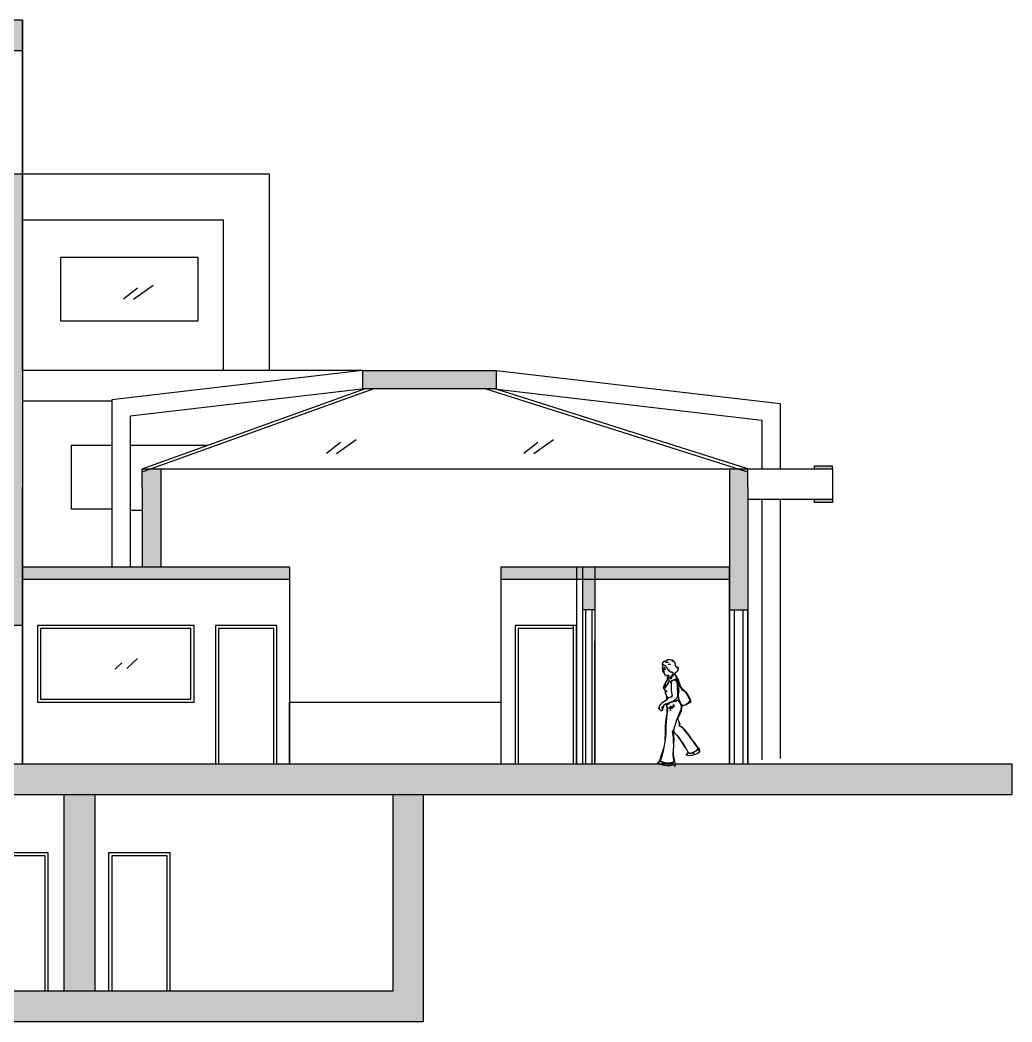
# Model space of a CAD drawing. Header units: metres. Extents: x -98 to 909, y -67 to 255.
# Drawn here: x 16.93 to 33.06, y 15.73 to 32.03 of the extents above; entities that cross this region are included whole.
import ezdxf

# ---------------------------------------------------------------- set-up
doc = ezdxf.new("R2010")
doc.units = ezdxf.units.M
doc.header["$MEASUREMENT"] = 0
doc.layers.get('0').update_dxf_attribs({"color": 160})
doc.layers.add('bo', color=7, linetype='Continuous')

# ---------------------------------------------------------------- blocks, each defined once
blk = doc.blocks.new('person-19')
at = {"color": 0, "linetype": 'ByBlock'}
for p, q in [((0.07, 1.625), (0.078, 1.644)), ((0.078, 1.644), (0.092, 1.664)), ((0.092, 1.664), (0.105, 1.676)), ((0.105, 1.676), (0.118, 1.669)), ((0.11, 1.653), (0.123, 1.662)), ((0.132, 1.653), (0.11, 1.653)), ((0.118, 1.669), (0.13, 1.675)), ((0.123, 1.662), (0.13, 1.665)), ((0.131, 1.663), (0.127, 1.659)), ((0.127, 1.659), (0.135, 1.654)), ((0.127, 1.648), (0.132, 1.653)), ((0.137, 1.648), (0.127, 1.648)), ((0.13, 1.675), (0.141, 1.684)), ((0.13, 1.665), (0.137, 1.665)), ((0.137, 1.665), (0.131, 1.663)), ((0.135, 1.654), (0.145, 1.653)), ((0.146, 1.65), (0.137, 1.648)), ((0.141, 1.684), (0.154, 1.686)), ((0.145, 1.653), (0.165, 1.653)), ((0.149, 1.696), (0.146, 1.697)), ((0.146, 1.697), (0.17, 1.697)), ((0.165, 1.653), (0.146, 1.65)), ((0.153, 1.692), (0.149, 1.696)), ((0.154, 1.686), (0.153, 1.692)), ((0.17, 1.697), (0.203, 1.696)), ((0.203, 1.696), (0.233, 1.689)), ((0.247, 1.659), (0.225, 1.676)), ((0.225, 1.676), (0.231, 1.676)), ((0.231, 1.676), (0.247, 1.659)), ((0.233, 1.689), (0.246, 1.681)), ((0.246, 1.681), (0.258, 1.67)), ((0.258, 1.67), (0.268, 1.659)), ((0.268, 1.659), (0.273, 1.645)), ((0.273, 1.645), (0.277, 1.616)), ((0.072, 1.61), (0.07, 1.625)), ((0.082, 1.615), (0.072, 1.61)), ((0.077, 1.522), (0.072, 1.561)), ((0.072, 1.561), (0.08, 1.541)), ((0.077, 1.522), (0.072, 1.5)), ((0.079, 1.495), (0.072, 1.5)), ((0.072, 1.5), (0.089, 1.494)), ((0.088, 1.527), (0.077, 1.522)), ((0.088, 1.493), (0.079, 1.495)), ((0.08, 1.541), (0.085, 1.532)), ((0.088, 1.61), (0.082, 1.615)), ((0.085, 1.532), (0.094, 1.528)), ((0.095, 1.602), (0.088, 1.61)), ((0.094, 1.528), (0.088, 1.527)), ((0.094, 1.489), (0.088, 1.493)), ((0.089, 1.494), (0.094, 1.511)), ((0.094, 1.511), (0.093, 1.491)), ((0.093, 1.491), (0.094, 1.489)), ((0.094, 1.555), (0.105, 1.566)), ((0.121, 1.555), (0.094, 1.555)), ((0.094, 1.528), (0.1, 1.535)), ((0.094, 1.528), (0.1, 1.535)), ((0.094, 1.528), (0.094, 1.528)), ((0.094, 1.528), (0.094, 1.528)), ((0.099, 1.528), (0.094, 1.528)), ((0.099, 1.528), (0.094, 1.528)), ((0.094, 1.528), (0.094, 1.528)), ((0.094, 1.528), (0.094, 1.528)), ((0.094, 1.479), (0.095, 1.488)), ((0.099, 1.475), (0.094, 1.479)), ((0.105, 1.598), (0.095, 1.602)), ((0.095, 1.488), (0.099, 1.475)), ((0.11, 1.531), (0.099, 1.528)), ((0.11, 1.531), (0.099, 1.528)), ((0.099, 1.475), (0.103, 1.466)), ((0.1, 1.535), (0.1, 1.544)), ((0.1, 1.544), (0.107, 1.539)), ((0.1, 1.535), (0.1, 1.544)), ((0.1, 1.544), (0.107, 1.539)), ((0.125, 1.583), (0.105, 1.598)), ((0.105, 1.566), (0.121, 1.555)), ((0.107, 1.539), (0.116, 1.539)), ((0.107, 1.539), (0.116, 1.539)), ((0.116, 1.539), (0.11, 1.531)), ((0.116, 1.539), (0.11, 1.531)), ((0.143, 1.564), (0.125, 1.583)), ((0.171, 1.522), (0.143, 1.564)), ((0.187, 1.614), (0.165, 1.62)), ((0.165, 1.62), (0.204, 1.615)), ((0.181, 1.506), (0.171, 1.522)), ((0.178, 1.521), (0.181, 1.528)), ((0.179, 1.515), (0.178, 1.521)), ((0.182, 1.512), (0.179, 1.515)), ((0.181, 1.528), (0.192, 1.516)), ((0.194, 1.494), (0.181, 1.506)), ((0.186, 1.516), (0.182, 1.512)), ((0.192, 1.516), (0.186, 1.516)), ((0.204, 1.615), (0.187, 1.614)), ((0.187, 1.507), (0.194, 1.502)), ((0.189, 1.505), (0.187, 1.507)), ((0.194, 1.502), (0.189, 1.505)), ((0.21, 1.488), (0.194, 1.494)), ((0.225, 1.489), (0.21, 1.488)), ((0.219, 1.483), (0.225, 1.489)), ((0.241, 1.483), (0.219, 1.483)), ((0.246, 1.48), (0.241, 1.483)), ((0.247, 1.474), (0.246, 1.48)), ((0.247, 1.462), (0.247, 1.474)), ((0.273, 1.476), (0.267, 1.47)), ((0.267, 1.47), (0.268, 1.462)), ((0.281, 1.481), (0.273, 1.476)), ((0.277, 1.616), (0.28, 1.602)), ((0.28, 1.602), (0.286, 1.59)), ((0.302, 1.492), (0.281, 1.481)), ((0.286, 1.59), (0.296, 1.581)), ((0.296, 1.581), (0.313, 1.576)), ((0.309, 1.5), (0.302, 1.492)), ((0.308, 1.576), (0.323, 1.555)), ((0.323, 1.555), (0.308, 1.576)), ((0.313, 1.511), (0.309, 1.5)), ((0.313, 1.576), (0.323, 1.57)), ((0.321, 1.527), (0.313, 1.511)), ((0.328, 1.546), (0.321, 1.527)), ((0.323, 1.57), (0.328, 1.563)), ((0.328, 1.563), (0.328, 1.546)), ((0.108, 1.451), (0.103, 1.466)), ((0.103, 1.466), (0.108, 1.457)), ((0.103, 1.285), (0.135, 1.332)), ((0.108, 1.457), (0.116, 1.44)), ((0.115, 1.44), (0.108, 1.451)), ((0.116, 1.44), (0.115, 1.44)), ((0.119, 1.29), (0.128, 1.321)), ((0.128, 1.321), (0.143, 1.35)), ((0.135, 1.332), (0.148, 1.356)), ((0.143, 1.35), (0.165, 1.375)), ((0.155, 1.309), (0.143, 1.287)), ((0.148, 1.356), (0.154, 1.379)), ((0.152, 1.39), (0.154, 1.399)), ((0.154, 1.379), (0.152, 1.39)), ((0.154, 1.399), (0.165, 1.414)), ((0.17, 1.33), (0.155, 1.309)), ((0.17, 1.32), (0.158, 1.302)), ((0.169, 1.438), (0.159, 1.446)), ((0.159, 1.446), (0.165, 1.444)), ((0.165, 1.444), (0.169, 1.44)), ((0.165, 1.414), (0.17, 1.422)), ((0.165, 1.375), (0.174, 1.363)), ((0.169, 1.44), (0.17, 1.424)), ((0.169, 1.44), (0.169, 1.438)), ((0.17, 1.422), (0.17, 1.424)), ((0.17, 1.424), (0.171, 1.416)), ((0.175, 1.341), (0.17, 1.33)), ((0.176, 1.339), (0.17, 1.32)), ((0.171, 1.416), (0.181, 1.407)), ((0.175, 1.394), (0.171, 1.379)), ((0.171, 1.379), (0.177, 1.359)), ((0.174, 1.363), (0.177, 1.352)), ((0.186, 1.403), (0.175, 1.394)), ((0.177, 1.352), (0.175, 1.341)), ((0.177, 1.359), (0.176, 1.339)), ((0.181, 1.407), (0.201, 1.414)), ((0.201, 1.406), (0.186, 1.403)), ((0.201, 1.414), (0.219, 1.428)), ((0.214, 1.402), (0.201, 1.406)), ((0.203, 1.339), (0.208, 1.352)), ((0.205, 1.325), (0.203, 1.339)), ((0.211, 1.312), (0.205, 1.325)), ((0.208, 1.383), (0.21, 1.394)), ((0.209, 1.375), (0.208, 1.383)), ((0.208, 1.352), (0.215, 1.35)), ((0.212, 1.385), (0.209, 1.375)), ((0.21, 1.394), (0.214, 1.402)), ((0.214, 1.297), (0.211, 1.312)), ((0.214, 1.397), (0.212, 1.385)), ((0.219, 1.407), (0.214, 1.397)), ((0.225, 1.342), (0.214, 1.325)), ((0.214, 1.325), (0.214, 1.297)), ((0.215, 1.35), (0.222, 1.353)), ((0.219, 1.428), (0.235, 1.445)), ((0.231, 1.412), (0.219, 1.407)), ((0.222, 1.353), (0.241, 1.363)), ((0.238, 1.425), (0.225, 1.418)), ((0.225, 1.418), (0.231, 1.412)), ((0.241, 1.353), (0.225, 1.342)), ((0.235, 1.445), (0.247, 1.462)), ((0.247, 1.436), (0.238, 1.425)), ((0.241, 1.363), (0.263, 1.371)), ((0.259, 1.359), (0.241, 1.353)), ((0.256, 1.447), (0.247, 1.436)), ((0.262, 1.451), (0.256, 1.447)), ((0.28, 1.358), (0.259, 1.359)), ((0.269, 1.451), (0.262, 1.451)), ((0.263, 1.371), (0.274, 1.37)), ((0.268, 1.462), (0.274, 1.451)), ((0.281, 1.44), (0.269, 1.451)), ((0.274, 1.451), (0.274, 1.457)), ((0.274, 1.457), (0.302, 1.418)), ((0.274, 1.37), (0.286, 1.364)), ((0.289, 1.354), (0.28, 1.358)), ((0.292, 1.425), (0.281, 1.44)), ((0.291, 1.369), (0.286, 1.375)), ((0.286, 1.375), (0.299, 1.365)), ((0.286, 1.364), (0.291, 1.369)), ((0.296, 1.348), (0.289, 1.354)), ((0.317, 1.371), (0.291, 1.402)), ((0.291, 1.402), (0.313, 1.379)), ((0.299, 1.414), (0.292, 1.425)), ((0.305, 1.334), (0.296, 1.348)), ((0.302, 1.412), (0.299, 1.414)), ((0.299, 1.365), (0.309, 1.353)), ((0.302, 1.418), (0.317, 1.389)), ((0.302, 1.418), (0.302, 1.412)), ((0.318, 1.303), (0.305, 1.334)), ((0.309, 1.353), (0.32, 1.325)), ((0.313, 1.379), (0.317, 1.384)), ((0.317, 1.389), (0.326, 1.373)), ((0.317, 1.384), (0.317, 1.389)), ((0.334, 1.338), (0.317, 1.371)), ((0.32, 1.325), (0.326, 1.295)), ((0.326, 1.373), (0.334, 1.348)), ((0.334, 1.348), (0.347, 1.308)), ((0.34, 1.32), (0.334, 1.338)), ((0.341, 1.305), (0.34, 1.32)), ((0.342, 1.306), (0.341, 1.305)), ((0.346, 1.309), (0.342, 1.306)), ((0.347, 1.308), (0.346, 1.309)), ((0.347, 1.308), (0.356, 1.287)), ((0.088, 1.241), (0.092, 1.263)), ((0.095, 1.22), (0.088, 1.241)), ((0.092, 1.263), (0.103, 1.285)), ((0.116, 1.199), (0.095, 1.22)), ((0.1, 1.26), (0.105, 1.26)), ((0.1, 1.232), (0.1, 1.26)), ((0.105, 1.232), (0.1, 1.232)), ((0.13, 1.267), (0.105, 1.232)), ((0.105, 1.26), (0.105, 1.232)), ((0.105, 1.232), (0.106, 1.217)), ((0.106, 1.217), (0.112, 1.204)), ((0.112, 1.204), (0.131, 1.184)), ((0.116, 1.26), (0.119, 1.29)), ((0.143, 1.287), (0.116, 1.26)), ((0.119, 1.157), (0.116, 1.199)), ((0.122, 1.144), (0.119, 1.157)), ((0.127, 1.188), (0.121, 1.16)), ((0.121, 1.16), (0.122, 1.144)), ((0.122, 1.144), (0.135, 1.099)), ((0.131, 1.184), (0.127, 1.188)), ((0.158, 1.302), (0.13, 1.267)), ((0.131, 1.184), (0.131, 1.184)), ((0.134, 1.183), (0.149, 1.183)), ((0.136, 1.183), (0.134, 1.183)), ((0.149, 1.183), (0.136, 1.183)), ((0.323, 1.09), (0.318, 1.303)), ((0.326, 1.295), (0.335, 1.265)), ((0.332, 1.155), (0.328, 1.124)), ((0.337, 1.168), (0.332, 1.155)), ((0.336, 1.256), (0.334, 1.227)), ((0.334, 1.227), (0.335, 1.197)), ((0.335, 1.265), (0.34, 1.284)), ((0.335, 1.197), (0.335, 1.172)), ((0.335, 1.172), (0.341, 1.173)), ((0.346, 1.282), (0.336, 1.256)), ((0.346, 1.178), (0.337, 1.168)), ((0.34, 1.284), (0.341, 1.291)), ((0.341, 1.291), (0.351, 1.282)), ((0.341, 1.173), (0.346, 1.178)), ((0.375, 1.234), (0.346, 1.282)), ((0.351, 1.282), (0.356, 1.287)), ((0.356, 1.287), (0.378, 1.242)), ((0.4, 1.188), (0.375, 1.234)), ((0.378, 1.242), (0.394, 1.222)), ((0.394, 1.222), (0.417, 1.21)), ((0.43, 1.176), (0.4, 1.205)), ((0.4, 1.205), (0.4, 1.188)), ((0.415, 1.204), (0.411, 1.199)), ((0.411, 1.199), (0.429, 1.187)), ((0.417, 1.21), (0.415, 1.204)), ((0.429, 1.187), (0.444, 1.173)), ((0.46, 1.141), (0.43, 1.176)), ((0.444, 1.173), (0.468, 1.141)), ((0.484, 1.103), (0.46, 1.141)), ((0.468, 1.141), (0.508, 1.076)), ((0.055, 0.981), (0.022, 0.947)), ((0.022, 0.947), (0.055, 0.981)), ((0.143, 1.041), (0.055, 0.981)), ((0.132, 0.975), (0.236, 1.017)), ((0.135, 1.099), (0.154, 1.079)), ((0.141, 1.08), (0.135, 1.099)), ((0.144, 1.06), (0.141, 1.08)), ((0.176, 1.073), (0.143, 1.041)), ((0.143, 1.041), (0.144, 1.06)), ((0.154, 1.079), (0.166, 1.079)), ((0.166, 1.079), (0.172, 1.078)), ((0.183, 0.982), (0.171, 0.969)), ((0.172, 1.078), (0.176, 1.073)), ((0.196, 0.992), (0.183, 0.982)), ((0.229, 1.004), (0.196, 0.992)), ((0.296, 1.013), (0.229, 1.004)), ((0.236, 1.017), (0.261, 1.03)), ((0.261, 1.03), (0.284, 1.046)), ((0.284, 1.046), (0.305, 1.066)), ((0.297, 1.031), (0.296, 1.025)), ((0.296, 1.025), (0.296, 1.013)), ((0.302, 1.035), (0.297, 1.031)), ((0.309, 1.03), (0.302, 1.035)), ((0.305, 1.066), (0.323, 1.09)), ((0.317, 1.029), (0.309, 1.03)), ((0.335, 1.029), (0.317, 1.029)), ((0.328, 1.124), (0.335, 1.063)), ((0.335, 1.063), (0.343, 1.035)), ((0.356, 0.998), (0.335, 1.029)), ((0.343, 1.035), (0.353, 1.01)), ((0.353, 1.01), (0.378, 0.959)), ((0.372, 0.965), (0.356, 0.998)), ((0.532, 1.002), (0.46, 0.964)), ((0.46, 0.964), (0.475, 0.979)), ((0.475, 0.979), (0.498, 0.999)), ((0.494, 1.083), (0.484, 1.103)), ((0.499, 1.063), (0.494, 1.083)), ((0.498, 0.999), (0.509, 1.011)), ((0.505, 1.079), (0.499, 1.072)), ((0.499, 1.072), (0.499, 1.063)), ((0.508, 1.076), (0.505, 1.079)), ((0.508, 1.076), (0.508, 1.076)), ((0.508, 1.076), (0.51, 1.073)), ((0.51, 1.071), (0.508, 1.076)), ((0.509, 1.011), (0.516, 1.024)), ((0.51, 1.073), (0.51, 1.071)), ((0.51, 1.071), (0.515, 1.057)), ((0.519, 1.04), (0.515, 1.057)), ((0.515, 1.057), (0.532, 1.002)), ((0.516, 1.024), (0.519, 1.04)), ((0.012, 0.892), (0.014, 0.91)), ((0.018, 0.898), (0.012, 0.892)), ((0.022, 0.947), (0.014, 0.91)), ((0.014, 0.91), (0.016, 0.902)), ((0.016, 0.902), (0.025, 0.889)), ((0.021, 0.887), (0.018, 0.898)), ((0.028, 0.88), (0.021, 0.887)), ((0.025, 0.889), (0.028, 0.882)), ((0.028, 0.882), (0.031, 0.878)), ((0.031, 0.878), (0.028, 0.88)), ((0.031, 0.878), (0.039, 0.871)), ((0.039, 0.871), (0.047, 0.867)), ((0.044, 0.865), (0.039, 0.871)), ((0.064, 0.865), (0.044, 0.865)), ((0.047, 0.867), (0.067, 0.866)), ((0.056, 0.909), (0.066, 0.92)), ((0.072, 0.892), (0.056, 0.909)), ((0.068, 0.923), (0.064, 0.913)), ((0.064, 0.913), (0.065, 0.903)), ((0.067, 0.866), (0.064, 0.865)), ((0.065, 0.903), (0.072, 0.892)), ((0.066, 0.92), (0.083, 0.937)), ((0.077, 0.931), (0.068, 0.923)), ((0.082, 0.926), (0.077, 0.931)), ((0.083, 0.919), (0.082, 0.926)), ((0.083, 0.937), (0.088, 0.947)), ((0.088, 0.947), (0.083, 0.904)), ((0.083, 0.904), (0.083, 0.919)), ((0.132, 0.975), (0.088, 0.947)), ((0.141, 0.941), (0.132, 0.975)), ((0.146, 0.906), (0.141, 0.941)), ((0.149, 0.834), (0.142, 0.798)), ((0.145, 0.956), (0.143, 0.944)), ((0.143, 0.944), (0.144, 0.929)), ((0.144, 0.929), (0.151, 0.897)), ((0.152, 0.967), (0.145, 0.956)), ((0.149, 0.87), (0.146, 0.906)), ((0.152, 0.881), (0.149, 0.868)), ((0.149, 0.868), (0.149, 0.87)), ((0.149, 0.868), (0.149, 0.865)), ((0.149, 0.834), (0.149, 0.868)), ((0.149, 0.865), (0.154, 0.86)), ((0.154, 0.86), (0.149, 0.834)), ((0.151, 0.897), (0.152, 0.881)), ((0.165, 0.975), (0.152, 0.967)), ((0.169, 0.972), (0.165, 0.975)), ((0.17, 0.967), (0.169, 0.972)), ((0.171, 0.964), (0.17, 0.967)), ((0.171, 0.969), (0.171, 0.964)), ((0.182, 0.903), (0.181, 0.914)), ((0.181, 0.914), (0.188, 0.91)), ((0.186, 0.897), (0.182, 0.903)), ((0.199, 0.895), (0.186, 0.897)), ((0.188, 0.91), (0.197, 0.909)), ((0.192, 0.926), (0.203, 0.935)), ((0.198, 0.92), (0.192, 0.926)), ((0.192, 0.871), (0.214, 0.877)), ((0.208, 0.871), (0.192, 0.871)), ((0.197, 0.909), (0.214, 0.909)), ((0.203, 0.92), (0.198, 0.92)), ((0.198, 0.904), (0.219, 0.904)), ((0.219, 0.904), (0.198, 0.904)), ((0.215, 0.9), (0.199, 0.895)), ((0.203, 0.935), (0.208, 0.936)), ((0.207, 0.923), (0.203, 0.92)), ((0.214, 0.931), (0.207, 0.923)), ((0.208, 0.936), (0.214, 0.931)), ((0.214, 0.877), (0.208, 0.871)), ((0.214, 0.909), (0.225, 0.92)), ((0.221, 0.901), (0.215, 0.9)), ((0.225, 0.898), (0.221, 0.901)), ((0.225, 0.92), (0.227, 0.914)), ((0.235, 0.914), (0.225, 0.898)), ((0.227, 0.914), (0.231, 0.909)), ((0.231, 0.909), (0.235, 0.914)), ((0.236, 0.926), (0.25, 0.942)), ((0.241, 0.92), (0.236, 0.926)), ((0.251, 0.929), (0.241, 0.92)), ((0.25, 0.942), (0.253, 0.964)), ((0.26, 0.943), (0.251, 0.929)), ((0.253, 0.964), (0.259, 0.953)), ((0.259, 0.953), (0.26, 0.943)), ((0.339, 0.794), (0.378, 0.887)), ((0.362, 0.826), (0.352, 0.808)), ((0.368, 0.844), (0.362, 0.826)), ((0.375, 0.858), (0.368, 0.844)), ((0.378, 0.947), (0.372, 0.965)), ((0.378, 0.875), (0.375, 0.858)), ((0.378, 0.959), (0.395, 0.959)), ((0.38, 0.928), (0.378, 0.947)), ((0.378, 0.887), (0.38, 0.928)), ((0.38, 0.912), (0.378, 0.875)), ((0.382, 0.929), (0.38, 0.912)), ((0.39, 0.942), (0.382, 0.929)), ((0.395, 0.959), (0.39, 0.953)), ((0.39, 0.953), (0.422, 0.953)), ((0.402, 0.95), (0.39, 0.942)), ((0.422, 0.953), (0.402, 0.95)), ((0.422, 0.953), (0.46, 0.964)), ((0.123, 0.612), (0.13, 0.724)), ((0.136, 0.75), (0.129, 0.629)), ((0.13, 0.724), (0.138, 0.779)), ((0.142, 0.798), (0.136, 0.75)), ((0.138, 0.779), (0.142, 0.798)), ((0.302, 0.712), (0.254, 0.561)), ((0.302, 0.712), (0.321, 0.751)), ((0.318, 0.734), (0.302, 0.712)), ((0.324, 0.72), (0.318, 0.734)), ((0.321, 0.751), (0.339, 0.794)), ((0.325, 0.755), (0.322, 0.735)), ((0.322, 0.735), (0.324, 0.72)), ((0.324, 0.72), (0.341, 0.675)), ((0.333, 0.772), (0.325, 0.755)), ((0.352, 0.808), (0.333, 0.772)), ((0.341, 0.675), (0.347, 0.662)), ((0.347, 0.644), (0.341, 0.675)), ((0.347, 0.662), (0.352, 0.645)), ((0.116, 0.384), (0.121, 0.497)), ((0.121, 0.497), (0.123, 0.612)), ((0.125, 0.505), (0.122, 0.444)), ((0.129, 0.629), (0.125, 0.505)), ((0.236, 0.526), (0.249, 0.547)), ((0.248, 0.468), (0.236, 0.526)), ((0.285, 0.488), (0.247, 0.526)), ((0.247, 0.526), (0.253, 0.466)), ((0.249, 0.547), (0.254, 0.561)), ((0.254, 0.561), (0.251, 0.537)), ((0.251, 0.537), (0.254, 0.523)), ((0.254, 0.523), (0.264, 0.509)), ((0.264, 0.509), (0.302, 0.47)), ((0.346, 0.613), (0.347, 0.644)), ((0.369, 0.606), (0.346, 0.613)), ((0.352, 0.645), (0.351, 0.625)), ((0.351, 0.625), (0.388, 0.596)), ((0.39, 0.594), (0.369, 0.606)), ((0.388, 0.596), (0.39, 0.594)), ((0.39, 0.594), (0.411, 0.573)), ((0.411, 0.573), (0.422, 0.563)), ((0.422, 0.554), (0.411, 0.573)), ((0.422, 0.563), (0.454, 0.526)), ((0.483, 0.483), (0.422, 0.554)), ((0.454, 0.526), (0.483, 0.488)), ((0.116, 0.384), (0.089, 0.244)), ((0.122, 0.444), (0.116, 0.384)), ((0.253, 0.409), (0.248, 0.468)), ((0.251, 0.334), (0.248, 0.185)), ((0.251, 0.334), (0.253, 0.409)), ((0.254, 0.404), (0.251, 0.334)), ((0.253, 0.466), (0.254, 0.404)), ((0.319, 0.448), (0.285, 0.488)), ((0.302, 0.47), (0.336, 0.428)), ((0.379, 0.362), (0.319, 0.448)), ((0.336, 0.428), (0.367, 0.386)), ((0.367, 0.386), (0.395, 0.342)), ((0.435, 0.274), (0.379, 0.362)), ((0.395, 0.342), (0.444, 0.261)), ((0.483, 0.488), (0.54, 0.408)), ((0.538, 0.409), (0.483, 0.483)), ((0.647, 0.258), (0.538, 0.409)), ((0.54, 0.408), (0.597, 0.329)), ((0.597, 0.329), (0.621, 0.297)), ((0.052, 0.128), (0.078, 0.205)), ((0.082, 0.208), (0.059, 0.125)), ((0.078, 0.205), (0.089, 0.244)), ((0.089, 0.244), (0.082, 0.208)), ((0.247, 0.16), (0.248, 0.185)), ((0.248, 0.185), (0.248, 0.154)), ((0.444, 0.261), (0.435, 0.274)), ((0.444, 0.261), (0.491, 0.186)), ((0.473, 0.167), (0.467, 0.161)), ((0.467, 0.161), (0.469, 0.164)), ((0.469, 0.164), (0.473, 0.167)), ((0.48, 0.173), (0.473, 0.167)), ((0.485, 0.176), (0.48, 0.173)), ((0.48, 0.173), (0.482, 0.175)), ((0.482, 0.175), (0.491, 0.186)), ((0.493, 0.176), (0.485, 0.176)), ((0.491, 0.186), (0.503, 0.168)), ((0.503, 0.168), (0.493, 0.176)), ((0.508, 0.166), (0.543, 0.177)), ((0.513, 0.165), (0.508, 0.166)), ((0.535, 0.167), (0.513, 0.165)), ((0.556, 0.173), (0.535, 0.167)), ((0.543, 0.177), (0.581, 0.192)), ((0.566, 0.173), (0.556, 0.173)), ((0.575, 0.171), (0.566, 0.173)), ((0.574, 0.164), (0.575, 0.166)), ((0.575, 0.165), (0.574, 0.164)), ((0.58, 0.181), (0.575, 0.165)), ((0.575, 0.166), (0.575, 0.171)), ((0.588, 0.193), (0.58, 0.181)), ((0.581, 0.192), (0.616, 0.212)), ((0.6, 0.201), (0.588, 0.193)), ((0.613, 0.207), (0.6, 0.201)), ((0.641, 0.22), (0.613, 0.207)), ((0.616, 0.212), (0.647, 0.242)), ((0.621, 0.297), (0.647, 0.267)), ((0.653, 0.229), (0.641, 0.22)), ((0.647, 0.267), (0.659, 0.252)), ((0.647, 0.242), (0.647, 0.258)), ((0.663, 0.242), (0.653, 0.229)), ((0.659, 0.252), (0.669, 0.236)), ((0.671, 0.211), (0.663, 0.242)), ((0.669, 0.236), (0.676, 0.218)), ((0.674, 0.199), (0.671, 0.211)), ((0.673, 0.198), (0.674, 0.199)), ((0.679, 0.198), (0.673, 0.198)), ((0.676, 0.218), (0.679, 0.198)), ((-0.015, 0.011), (0.008, 0.028)), ((-0.007, 0.003), (-0.015, 0.011)), ((0, 0), (-0.007, 0.003)), ((-0.005, 0.011), (0.007, 0.023)), ((0, 0.008), (-0.005, 0.011)), ((0.007, 0.007), (0, 0.008)), ((0.012, 0.005), (0, 0)), ((0.007, 0.023), (0.007, 0.007)), ((0.008, 0.028), (0.018, 0.037)), ((0.012, 0.028), (0.011, 0.021)), ((0.011, 0.021), (0.014, 0.014)), ((0.018, 0.037), (0.012, 0.028)), ((0.023, 0.013), (0.012, 0.005)), ((0.014, 0.014), (0.023, 0.013)), ((0.019, 0.039), (0.022, 0.05)), ((0.026, 0.044), (0.019, 0.04)), ((0.019, 0.04), (0.019, 0.039)), ((0.022, 0.05), (0.028, 0.05)), ((0.033, 0.044), (0.026, 0.044)), ((0.028, 0.05), (0.052, 0.128)), ((0.041, 0.04), (0.033, 0.044)), ((0.059, 0.125), (0.034, 0.044)), ((0.034, 0.044), (0.089, 0.027)), ((0.056, 0.03), (0.041, 0.04)), ((0.072, 0.023), (0.056, 0.03)), ((0.061, 0.017), (0.067, 0.019)), ((0.088, 0.018), (0.061, 0.017)), ((0.067, 0.019), (0.072, 0.023)), ((0.099, 0.016), (0.088, 0.018)), ((0.089, 0.027), (0.149, 0.017)), ((0.103, 0.013), (0.099, 0.016)), ((0.105, 0.007), (0.103, 0.013)), ((0.155, -0.002), (0.105, 0.007)), ((0.149, 0.017), (0.179, 0.017)), ((0.179, 0.017), (0.209, 0.02)), ((0.216, 0.01), (0.204, -0.004)), ((0.209, 0.02), (0.237, 0.027)), ((0.233, 0.018), (0.216, 0.01)), ((0.252, 0.025), (0.233, 0.018)), ((0.237, 0.027), (0.264, 0.039)), ((0.252, 0.098), (0.247, 0.16)), ((0.248, 0.154), (0.256, 0.093)), ((0.264, 0.039), (0.252, 0.098)), ((0.269, 0.034), (0.252, 0.025)), ((0.256, 0.093), (0.269, 0.034)), ((0.269, 0.034), (0.289, -0.012)), ((0.46, 0.152), (0.466, 0.16)), ((0.46, 0.138), (0.46, 0.152)), ((0.481, 0.138), (0.46, 0.138)), ((0.466, 0.16), (0.467, 0.149)), ((0.467, 0.149), (0.474, 0.141)), ((0.474, 0.141), (0.481, 0.138)), ((0.204, -0.004), (0.155, -0.002))]:
    blk.add_line(p, q, dxfattribs=at)
for centre, radius, start, end in [((0.253, 1.585), 0.183, 172.2603, 187.7397), ((0.135, 1.46), 0.0277, 225.2622, 329.1634), ((0.694, 1.242), 0.483, 173.4496, 196.0416), ((0.226, 1.004), 0.0851, 96.5426, 125.6109), ((0.214, 1.104), 0.016, 276.5426, 16.0416), ((0.058, 0.881), 0.0179, 300.0939, 39.0616), ((0.505, 0.416), 0.279, 265.0074, 308.5088), ((0.164, 0.49), 0.517, 251.5497, 273.5761), ((0.19, 0.072), 0.0974, 273.5761, 295.2469), ((0.239, -0.033), 0.0181, 30.9196, 115.2469), ((0.27, -0.014), 0.0184, 210.9196, 7.3721)]:
    blk.add_arc(centre, radius, start, end, dxfattribs=at)

msp = doc.modelspace()

# ---------------------------------------------------------------- hatches: boundary and pattern name
at = {"layer": 'bo'}
h = msp.add_hatch(color=256, dxfattribs=at)
h.paths.add_polyline_path([(10.43055, 21.53214), (10.13052, 21.53214), (10.13052, 19.93214), (10.43055, 19.93214)])
h.paths.add_polyline_path([(12.51938, 21.05214), (12.22079, 21.05214), (12.22079, 21.21214), (11.91932, 21.21214), (11.91932, 21.37214), (11.62073, 21.37214), (11.62073, 21.53214), (10.43055, 21.53214), (10.43055, 21.33214), (11.37687, 21.33214), (14.00353, 19.93214), (14.32244, 19.93214), (14.32244, 20.09214), (14.02097, 20.09214), (14.02097, 20.25214), (13.72094, 20.25214), (13.72094, 20.41214), (13.42091, 20.41214), (13.42091, 20.57214), (13.11944, 20.57214), (13.11944, 20.73214), (12.82085, 20.73214), (12.82085, 20.89214), (12.51938, 20.89214)])
h.paths.add_polyline_path([(13.72094, 23.61214), (13.42091, 23.61214), (13.42091, 23.77214), (13.11944, 23.77214), (13.11944, 23.93214), (12.82085, 23.93214), (12.82085, 24.09214), (12.51938, 24.09214), (12.51938, 24.25214), (12.22079, 24.25214), (12.22079, 24.41214), (11.91932, 24.41214), (11.91932, 24.57214), (11.62073, 24.57214), (11.62073, 24.73214), (10.43055, 24.73214), (10.43055, 24.53214), (11.37687, 24.53214), (14.30373, 22.97214), (14.32244, 22.97214), (14.32244, 23.13214), (14.32244, 23.29214), (14.02097, 23.29214), (14.02097, 23.45214), (13.72094, 23.45214)])
h.paths.add_polyline_path([(13.42091, 26.97214), (13.11944, 26.97214), (13.11944, 27.13214), (12.82085, 27.13214), (12.82085, 27.29214), (12.51938, 27.29214), (12.51938, 27.45214), (12.22079, 27.45214), (12.22079, 27.61214), (11.91932, 27.61214), (11.91932, 27.77214), (11.62073, 27.77214), (11.62073, 27.93214), (10.43055, 27.93214), (10.43055, 27.73214), (11.37687, 27.73214), (14.30373, 26.17214), (14.32244, 26.17214), (14.32244, 26.33214), (14.32244, 26.49214), (14.02097, 26.49214), (14.02097, 26.65214), (13.72094, 26.65214), (13.72094, 26.81214), (13.42091, 26.81214)])
h.paths.add_polyline_path([(10.43055, 31.73214), (16.67018, 31.73214), (16.67018, 31.53214), (16.97018, 31.53214), (16.97018, 32.03214), (10.13052, 32.03214), (10.13052, 30.40376), (10.43055, 30.40376)])
for points in [[(16.97018, 29.53214), (16.67018, 29.53214), (16.67018, 22.18214), (16.97018, 22.18214), (16.97018, 24.43214)], [(24.67534, 26.33214), (22.49673, 26.33214), (22.49673, 26.03214), (22.51426, 26.03214), (22.53166, 26.03418), (22.526, 26.03214), (24.67534, 26.03214)], [(19.21736, 24.73214), (18.91736, 24.73214), (18.91736, 24.43214), (18.91736, 23.13214), (19.21736, 23.13214)], [(33.06104, 19.93214), (7.35391, 19.93214), (7.35391, 19.43214), (33.06104, 19.43214)], [(23.48859, 19.43214), (22.99275, 19.43214), (22.99275, 16.23214), (12.97934, 16.23214), (12.97934, 19.43214), (12.47482, 19.43214), (12.47482, 15.73214), (23.48859, 15.73214)]]:
    msp.add_hatch(color=256, dxfattribs=at).paths.add_polyline_path(points)
h = msp.add_hatch(color=256, dxfattribs=at)
h.paths.add_polyline_path([(30.14162, 24.23214), (29.85099, 24.23214), (29.85099, 24.18214), (30.14162, 24.18214)])
h.paths.add_polyline_path([(30.14162, 24.78214), (29.85099, 24.78214), (29.85099, 24.73214), (30.14162, 24.73214)])
h = msp.add_hatch(color=256, dxfattribs=at)
h.paths.add_polyline_path([(28.76531, 24.43214), (28.76531, 24.73214), (28.46524, 24.73214), (28.46524, 22.43214), (28.76531, 22.43214)])
h.paths.add_polyline_path([(26.27662, 22.93214), (26.07662, 22.93214), (26.07662, 22.43214), (26.27662, 22.43214)])
h = msp.add_hatch(color=256, dxfattribs=at)
h.paths.add_polyline_path([(28.46524, 23.13214), (25.97718, 23.13214), (25.97718, 22.93214), (28.46524, 22.93214)])
h.paths.add_polyline_path([(25.97718, 23.13214), (25.54586, 23.13214), (25.54586, 22.93214), (25.97718, 22.93214)])
h.paths.add_polyline_path([(25.54586, 23.13214), (24.7463, 23.13214), (24.7463, 22.93214), (25.54586, 22.93214)])
h.paths.add_polyline_path([(21.30989, 23.13214), (20.62839, 23.13214), (20.62839, 22.93214), (21.30989, 22.93214)])
h.paths.add_polyline_path([(20.62839, 23.13214), (19.21736, 23.13214), (16.97018, 23.13214), (16.97018, 22.93214), (19.21736, 22.93214), (20.62839, 22.93214)])
h = msp.add_hatch(color=256, dxfattribs=at)
h.paths.add_polyline_path([(23.48859, 19.43214), (22.99275, 19.43214), (22.99275, 16.23214), (12.97934, 16.23214), (12.97934, 19.43214), (12.47482, 19.43214), (12.47482, 15.73214), (23.48859, 15.73214)])
h.paths.add_polyline_path([(18.14585, 19.43214), (17.64291, 19.43214), (17.64291, 16.23214), (18.14585, 16.23214)], flags=17)

# ---------------------------------------------------------------- linework, layer by layer
for p, q in [((16.97018, 32.03214), (10.13052, 32.03214)), ((16.97018, 32.03214), (16.97018, 19.93214)), ((16.97018, 29.53214), (16.97018, 32.03214)), ((16.97018, 31.53214), (16.67018, 31.53214)), ((16.97018, 29.53214), (16.97018, 31.53214)), ((16.67018, 29.53214), (16.97018, 29.53214)), ((16.97018, 26.33214), (16.97018, 29.53214)), ((16.97018, 29.53214), (20.23154, 29.53214)), ((20.23154, 29.53214), (20.98154, 29.53214)), ((20.98154, 29.53214), (20.98154, 29.03214)), ((20.98154, 29.03214), (20.98154, 26.33214)), ((16.97018, 28.78214), (20.23154, 28.78214)), ((20.23154, 28.78214), (20.23154, 26.33214)), ((17.59192, 27.13101), (17.59192, 28.17222)), ((17.59192, 28.17222), (19.81906, 28.17222)), ((19.81906, 28.17222), (19.81906, 27.13101)), ((19.09415, 27.7156), (18.77399, 27.48583)), ((18.83823, 27.67122), (18.61193, 27.49045)), ((19.81906, 27.13101), (17.59192, 27.13101)), ((22.49673, 26.33214), (16.97018, 26.33214)), ((22.49673, 26.33214), (18.42343, 25.85455)), ((22.49673, 26.33214), (24.67534, 26.33214)), ((22.49673, 26.33214), (22.49673, 26.03214)), ((24.67534, 26.33214), (24.67534, 26.03214)), ((24.67534, 26.33214), (24.67534, 26.03214)), ((24.67534, 26.33214), (29.28949, 25.79113)), ((22.53166, 26.03418), (18.72343, 25.58767)), ((18.91736, 24.73214), (22.53166, 26.03418)), ((18.93431, 24.6851), (22.67352, 26.03214)), ((24.67534, 26.03214), (22.49673, 26.03214)), ((28.75023, 24.68447), (24.4921, 26.03214)), ((24.6404, 26.03418), (28.99422, 25.5237)), ((28.76531, 24.73214), (24.65781, 26.03214)), ((18.42343, 25.83214), (16.97018, 25.83214)), ((18.42343, 25.85455), (18.42343, 23.13214)), ((29.28949, 25.79113), (29.28949, 24.73214)), ((18.72343, 25.58767), (18.72343, 23.13214)), ((28.99422, 25.5237), (28.99422, 24.73214)), ((17.76527, 24.0739), (17.76527, 25.11511)), ((17.76527, 25.11511), (18.42599, 25.11511)), ((22.14248, 25.16024), (21.91618, 24.97947)), ((22.3984, 25.20463), (22.07824, 24.97486)), ((25.34868, 25.16024), (25.12238, 24.97947)), ((25.6046, 25.20463), (25.28444, 24.97486)), ((29.85099, 24.73214), (29.85099, 24.78214)), ((29.85099, 24.78214), (30.14162, 24.78214)), ((30.14162, 24.73214), (30.14162, 24.78214)), ((18.91736, 24.73214), (28.76531, 24.73214)), ((18.91736, 24.43214), (18.91736, 24.73214)), ((19.21736, 24.73214), (19.21736, 23.13214)), ((28.46524, 24.73214), (28.46524, 19.93214)), ((28.76531, 24.43214), (28.76531, 24.73214)), ((28.76531, 24.73214), (30.14162, 24.73214)), ((30.14162, 24.73214), (30.14162, 24.23214)), ((16.97018, 19.93214), (16.97018, 24.43214)), ((18.91736, 24.43214), (18.91736, 23.13214)), ((28.76531, 24.43214), (28.76531, 19.93214)), ((28.76531, 24.43214), (28.76531, 24.43214)), ((28.76531, 24.43214), (28.76531, 23.93214)), ((30.14162, 24.23214), (28.76531, 24.23214)), ((28.99422, 24.23214), (28.99422, 19.99734)), ((29.28949, 24.23214), (29.28949, 20.01772)), ((29.85099, 24.18214), (29.85099, 24.23214)), ((30.14162, 24.18214), (29.85099, 24.18214)), ((30.14162, 24.23214), (30.14162, 24.18214)), ((18.42599, 24.0739), (17.76527, 24.0739)), ((18.72343, 24.0576), (18.91736, 24.0576)), ((19.38055, 23.13214), (16.97018, 23.13214)), ((21.30989, 23.13214), (19.21736, 23.13214)), ((21.30989, 23.13214), (21.30989, 19.93214)), ((28.46524, 23.13214), (24.7463, 23.13214)), ((24.7463, 23.13214), (24.7463, 19.93214)), ((25.97718, 23.13214), (25.97718, 19.93214)), ((26.07662, 23.13214), (26.07662, 19.93214)), ((26.27662, 23.13214), (26.27662, 19.93214)), ((28.46524, 19.93214), (28.46524, 23.13214)), ((19.21736, 22.93214), (16.97018, 22.93214)), ((21.30989, 22.93214), (19.21736, 22.93214)), ((28.46524, 22.93214), (24.7463, 22.93214)), ((26.27662, 22.43852), (26.07662, 22.43852)), ((26.12662, 22.43852), (26.12662, 19.93214)), ((26.22662, 22.43852), (26.22662, 19.93214)), ((28.76531, 22.43214), (28.46524, 22.43214)), ((28.54528, 22.43214), (28.54528, 19.93214)), ((28.68528, 22.43214), (28.68528, 19.93214)), ((28.76531, 19.93214), (28.76531, 22.43214)), ((16.97018, 22.18214), (16.67018, 22.18214)), ((16.97018, 19.93214), (16.97018, 22.18214)), ((19.75992, 22.18214), (17.2126, 22.18214)), ((17.2126, 22.18214), (17.2126, 20.93214)), ((19.75992, 20.93214), (19.75992, 22.18214)), ((21.10614, 22.18214), (20.10614, 22.18214)), ((20.10614, 22.18214), (20.10614, 19.93214)), ((21.10614, 19.93214), (21.10614, 22.18214)), ((25.97979, 22.18214), (24.97979, 22.18214)), ((24.97979, 22.18214), (24.97979, 19.93214)), ((25.92979, 19.93214), (25.92979, 22.18214)), ((25.97979, 19.93214), (25.97979, 22.18214)), ((19.70992, 22.13214), (17.2626, 22.13214)), ((17.2626, 22.13214), (17.2626, 20.98214)), ((19.70992, 20.98214), (19.70992, 22.13214)), ((21.05614, 22.13214), (20.15614, 22.13214)), ((20.15614, 22.13214), (20.15614, 19.93214)), ((21.05614, 19.93214), (21.05614, 22.13214)), ((25.92979, 22.13214), (25.02979, 22.13214)), ((25.02979, 22.13214), (25.02979, 19.93214)), ((26.27662, 19.93214), (26.27662, 21.93214)), ((18.58591, 21.57475), (18.47533, 21.47223)), ((18.83867, 21.64573), (18.6649, 21.48011)), ((17.2126, 20.93214), (19.75992, 20.93214)), ((17.2626, 20.98214), (19.70992, 20.98214)), ((21.30989, 19.93214), (21.30989, 20.93214)), ((21.30989, 20.93214), (24.7463, 20.93214)), ((7.35391, 19.93214), (33.06104, 19.93214)), ((33.06104, 19.93214), (33.06104, 19.43214)), ((7.35391, 19.43214), (33.06104, 19.43214)), ((17.64291, 19.43214), (17.64291, 16.23214)), ((18.14585, 19.43214), (18.14585, 16.23214)), ((22.99275, 19.43214), (22.99275, 16.23214)), ((23.48859, 19.43214), (23.48859, 16.23214)), ((23.48859, 19.43214), (23.48859, 15.73214)), ((17.38843, 18.48214), (16.38843, 18.48214)), ((17.33843, 18.43214), (16.43843, 18.43214)), ((17.33843, 16.23214), (17.33843, 18.43214)), ((17.38843, 16.23214), (17.38843, 18.48214)), ((19.37089, 18.48214), (18.37089, 18.48214)), ((18.37089, 18.48214), (18.37089, 16.23214)), ((19.32089, 18.43214), (18.42089, 18.43214)), ((18.42089, 18.43214), (18.42089, 16.23214)), ((19.32089, 16.23214), (19.32089, 18.43214)), ((19.37089, 16.23214), (19.37089, 18.48214)), ((22.99275, 16.23214), (12.97934, 16.23214)), ((23.48859, 15.73214), (12.47482, 15.73214))]:
    msp.add_line(p, q, dxfattribs=at)
msp.add_lwpolyline([(18.72599, 25.11511), (19.98045, 25.11511)], dxfattribs=at)

# ---------------------------------------------------------------- block references
msp.add_blockref('person-19', (27.30584, 19.93214), dxfattribs=at)

doc.saveas('drawing.dxf')
